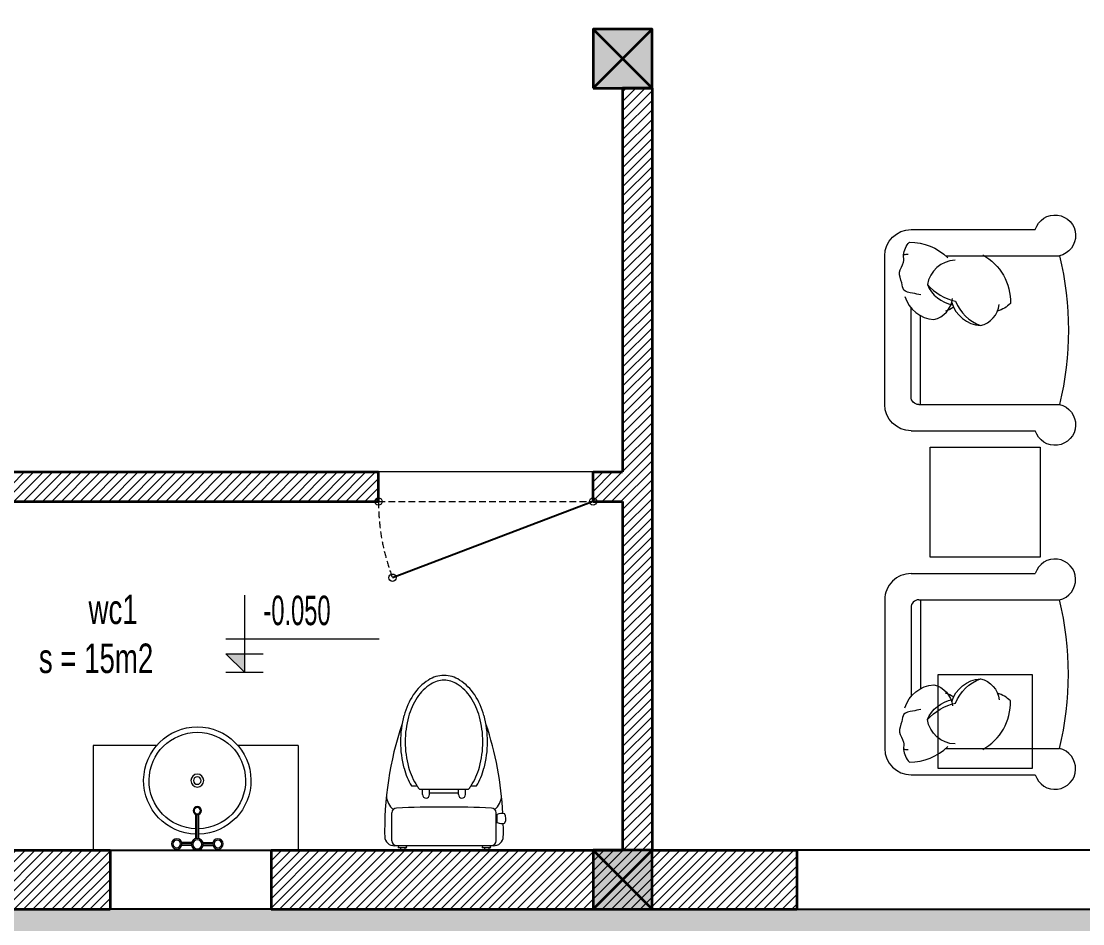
# Model space of a CAD drawing. Header units: inches. Extents: x 274208 to 641690, y -81912 to 129129.
# Drawn here: x 404859 to 408815, y 89667 to 93031 of the extents above; entities that cross this region are included whole.
import ezdxf
from ezdxf.enums import TextEntityAlignment as Align

# ---------------------------------------------------------------- set-up
doc = ezdxf.new("R2010")
doc.units = ezdxf.units.IN
doc.header["$MEASUREMENT"] = 0
doc.linetypes.add('HIDDEN', pattern=[0.375, 0.25, -0.125])
for name, color, linetype, lineweight in [('01.Cut', 255, 'Continuous', 35), ('02.Thay', 145, 'Continuous', 20), ('03.Manh', 251, 'Continuous', 13), ('05.Text', 253, 'Continuous', 18), ('06.betong', 2, 'Continuous', 35), ('08.Dim', 156, 'Continuous', 15), ('09.Hatch', 250, 'Continuous', 5), ('DIM', 252, 'Continuous', 20)]:
    doc.layers.add(name, color=color, linetype=linetype, lineweight=lineweight)
for name, color, linetype in [('3', 2, 'Continuous'), ('NET VUA', 143, 'Continuous'), ('text', 7, 'Continuous')]:
    doc.layers.add(name, color=color, linetype=linetype)
doc.styles.add('TT5_Text Dim', font='hoatbif.shx', dxfattribs={"width": 0.6})

# ---------------------------------------------------------------- blocks, each defined once
blk = doc.blocks.new('\xad3yjrtuktyl')
at = {"layer": '06.betong'}
blk.add_hatch(color=0, dxfattribs=at).paths.add_polyline_path([(-110, -110), (110, -110), (110, 110), (-110, 110)])
at = {"layer": '06.betong', "color": 0}
for p, q in [((-110, 110), (110, -110)), ((-110, -110), (110, 110))]:
    blk.add_line(p, q, dxfattribs=at)
blk.add_lwpolyline([(-110, -110), (110, -110), (110, 110), (-110, 110)], close=True, dxfattribs=at)
blk = doc.blocks.new('A$C7190720A')
for p, q in [((99.5, 239.7), (120.2, 239.7)), ((321.6, 239.7), (342.3, 239.7)), ((129.3, 227), (312.6, 227)), ((140.8, 207.4), (140.8, 227)), ((167.2, 207.4), (167.2, 227)), ((167.2, 213.8), (274.6, 213.8)), ((274.6, 207.4), (274.6, 227)), ((301, 207.4), (301, 227)), ((26.8, 35.1), (26.8, 139.7)), ((415, 35.1), (415, 139.7)), ((415, 133.3), (419.4, 133.3)), ((419.4, 103.3), (419.4, 133.3)), ((415, 103.3), (419.4, 103.3)), ((44.4, 17.5), (397.4, 17.5)), ((50.3, 10.4), (53.4, 17.5)), ((50.3, 10.4), (82.5, 10.4)), ((58.7, 10.4), (58.7, 0)), ((74.8, 10.4), (74.8, 0)), ((82.5, 10.4), (79.3, 17.5)), ((363.7, 10.4), (366.9, 17.5)), ((363.7, 10.4), (395.9, 10.4)), ((372.1, 10.4), (372.1, 0)), ((388.2, 10.4), (388.2, 0)), ((395.9, 10.4), (392.8, 17.5)), ((58.7, 0), (74.8, 0)), ((372.1, 0), (388.2, 0))]:
    blk.add_line(p, q)
for points in [[(312.6, 227, 0.021211), (320.9, 238.7, 0.079005), (353.1, 310, 0.066458), (365.6, 403.9, 0.066458), (353.1, 497.7, 0.079005), (320.9, 569, 0.107159), (269.7, 619.4, 0.141682), (220.9, 633.5, 0.141682), (172.1, 619.4, 0.107159), (120.9, 569, 0.079005), (88.7, 497.7, 0.066458), (76.2, 403.9, 0.066458), (88.7, 310, 0.079005), (120.9, 238.7, 0.021211), (129.3, 227, 0.00325)], [(440.6, 136.7, 0.068596), (377.1, 471.3, 0.068596)]]:
    blk.add_lwpolyline(points, format="xyb")
for centre, radius, start, end in [((262.7, 476), 187.3, 122.2565, 146.7221), ((220.9, 542.2), 109, 90, 122.2565), ((220.9, 542.2), 109, 57.7435, 90), ((179.1, 476), 187.3, 33.2779, 57.7435), ((329.1, 432.4), 266.6, 146.7221, 164.7912), ((112.7, 432.4), 266.6, 15.2088, 33.2779), ((434.1, 403.9), 375.5, 164.7912, 180), ((7.7, 403.9), 375.5, 360, 15.2088), ((1246.4, 73.7), 1246.8, 161.4068, 181.3856), ((434.1, 403.9), 375.5, 180, 195.2088), ((7.7, 403.9), 375.5, 344.7912, 360), ((329.1, 375.3), 266.6, 195.2088, 210.5699), ((112.7, 375.3), 266.6, 329.4301, 344.7912), ((79, 208.1), 73.2, 185.4963, 229.9324), ((154, 207.4), 13.2, 180, 360), ((287.8, 207.4), 13.2, 180, 360), ((362.8, 208.1), 73.2, 310.0676, 354.5037), ((220.9, -4242), 4402.9, 87.6937, 92.3063), ((44.4, 139.7), 17.6, 92.3063, 180), ((397.4, 139.7), 17.6, 360, 87.6937), ((438.6, 81.2), 55.5, 82.0944, 110.3166), ((419.4, 117.9), 32.6, 327.5287, 34.2772), ((438.6, 155.4), 55.5, 249.6834, 278.4939), ((-804.6, 73.7), 1246.8, 358.6144, 1.2036), ((36.2, 54.5), 37.8, 196.6963, 282.5249), ((405.6, 54.5), 37.8, 257.4751, 343.3037), ((44.4, 35.1), 17.6, 180, 270), ((397.4, 35.1), 17.6, 270, 360)]:
    blk.add_arc(centre, radius, start, end)
blk = doc.blocks.new('navabo')
at = {"layer": '03.Manh'}
for p, q in [((-21.8, 241.7), (-58.3, 241.7)), ((21.8, 241.7), (58.3, 241.7)), ((-21.1, 230.7), (-58.2, 230.7)), ((-22.2, 236.1), (-57.4, 236.1)), ((-5.4, 216), (-5.4, 126.6)), ((0, 215.3), (0, 127.6)), ((5.4, 216), (5.4, 126.6)), ((21.1, 230.7), (58.2, 230.7)), ((22.2, 236.1), (57.4, 236.1))]:
    blk.add_line(p, q, dxfattribs=at)
for centre, radius in [((-76.8, 236.1), 19.4), ((-76.8, 236.1), 14), ((0, 237.5), 22.2), ((0, 237.5), 16.8), ((76.8, 236.1), 19.4), ((76.8, 236.1), 14), ((0, 112.2), 15.4), ((0, 112.2), 12.1), ((0, 0), 24), ((0, 0), 14)]:
    blk.add_circle(centre, radius, dxfattribs=at)
for radius in [200, 180]:
    blk.add_arc((0, 0), radius, 91.5596, 88.4404, dxfattribs=at)
blk = doc.blocks.new('ƯERWERWE3')
at = {"layer": '02.Thay'}
for centre in [(458720.4, 76276.4), (459520.4, 76276.4), (458772.6, 75992.2)]:
    blk.add_circle(centre, 13.7, dxfattribs=at)
at = {"layer": '03.Manh', "linetype": 'HIDDEN', "ltscale": 100}
blk.add_line((458720.4, 76276.4), (459520.4, 76276.4), dxfattribs=at)
blk.add_arc((459520.4, 76276.4), 800, 180, 200.8049, dxfattribs=at)
at = {"layer": '3'}
blk.add_line((459520.4, 76276.4), (458772.6, 75992.2), dxfattribs=at)
blk = doc.blocks.new('sagsghsdfjh')
at = {"layer": '03.Manh'}
for p, q in [((-8.2, 456.8), (-572.4, 456.8)), ((-165.6, 337.6), (-681.9, 337.6)), ((111, -337.6), (111, 337.6)), ((-8.2, -302.3), (-8.2, 101.4)), ((-51.4, -337.6), (-51.4, 65.6)), ((-43.5, -337.6), (-681.9, -337.6)), ((-8.2, -456.8), (-572.4, -456.8))]:
    blk.add_line(p, q, dxfattribs=at)
for points in [[(26.3, 341.5, 0.165541), (-0.9, 399.4, 0.200231), (-174.9, 328.8, 0.121523)], [(-333.5, 341.9, 0.28094), (-459.3, 121.1, 0.121523), (-400.8, 86.5)], [(4.2, 344.1, -0.040542), (25.4, 341.6, -0.040542)], [(-208, 317, -0.356772), (-82.3, 206.5, -0.249542), (-196.2, 115.4, 9.61688)], [(-82.3, 206.5, -0.14773), (-210.5, 131.1, -0.213343), (-323.6, 20.6, -0.178662)], [(19.4, 152.2, -0.306663), (-111.4, 47.7, -0.30633), (-196.9, 143.2, 0.872847)], [(-192.8, 125.1, -0.306663), (-323.6, 20.6, -0.30633), (-409, 116.1, 0.872847)], [(-201.4, 103.6, 0.071865), (-164.6, 86.5, -7.115464)]]:
    blk.add_lwpolyline(points, format="xyb", dxfattribs=at)
for centre, radius, start, end in [((-661.8, 429.1), 93.7, 17.205, 257.5934), ((-8.2, 337.6), 119.2, 0, 90), ((691.2, 0), 1414, 166.1874, 193.8126), ((-43.5, -302.3), 35.3, 270, 0), ((-661.8, -429.1), 93.7, 102.4066, 342.795), ((-8.2, -337.6), 119.2, 270, 0)]:
    blk.add_arc(centre, radius, start, end, dxfattribs=at)
blk.add_open_spline([(-53.2, 159.9), (-40.9, 162.7), (-15.6, 168.5), (29.5, 174.6), (32.6, 221.3), (54.7, 263.5), (21.4, 302.5), (24.8, 330.1), (26.3, 341.5)], degree=3, knots=[0, 0, 0, 0, 39.458317, 80.605185, 114.650386, 164.438735, 212.716076, 246.054802, 246.054802, 246.054802, 246.054802], dxfattribs=at)
blk = doc.blocks.new('A$C4E7C6F34')
at = {"layer": 'DIM'}
blk.add_hatch(color=256, dxfattribs=at).paths.add_polyline_path([(-38.5, 0), (-38.5, 137.8), (-177.6, 137.8)])
for p, q in [((-38.5, 576), (-38.5, 0)), ((964.2, 247.8), (-177.6, 247.8)), ((-177.6, 137.8), (100.7, 137.8)), ((-177.6, 137.8), (-38.5, 0)), ((-177.6, 0), (100.6, 0))]:
    blk.add_line(p, q, dxfattribs=at)
at = {"layer": 'text', "style": 'TT5_Text Dim', "flags": 8}
blk.add_attdef('%%P0.000', text='', height=220, dxfattribs=at).set_placement((102.4, 461.3), align=Align.MIDDLE_LEFT)
blk = doc.blocks.new('mb')
at = {"layer": '09.Hatch'}
h = blk.add_hatch(dxfattribs=at)
h.set_pattern_fill('ANSI31', color=256, scale=200)
h.set_pattern_definition([(45, (366040.398, 93497.585), (-17.67767, 17.67767), [])])
h.paths.add_polyline_path([(366040.4, 100497.6), (366040.4, 99677.6), (366260.4, 99677.6), (366260.4, 100277.6), (369800.4, 100277.6), (376100.4, 100277.6), (376100.4, 100027.6), (376320.4, 100027.6), (376320.4, 100277.6), (377320.4, 100277.6), (378040.4, 100277.6), (378040.4, 100497.6), (369800.4, 100497.6)])
h.paths.add_polyline_path([(366040.4, 93497.6), (367860.4, 93497.6), (367860.4, 93717.6), (366260.4, 93717.6), (366260.4, 96667.6), (369910.4, 96667.6), (369910.4, 96447.6), (370020.4, 96447.6), (370020.4, 96777.6), (366260.4, 96777.6), (366260.4, 96887.6), (366040.4, 96887.6)])
h.paths.add_polyline_path([(369910.4, 93717.6), (369160.4, 93717.6), (369160.4, 93497.6), (371020.4, 93497.6), (371020.4, 93717.6), (370020.4, 93717.6), (370020.4, 95017.6), (372020.4, 95017.6), (372020.4, 95127.6), (370020.4, 95127.6), (370020.4, 95517.6), (369910.4, 95517.6)])
h.paths.add_polyline_path([(373580.4, 93497.6), (373580.4, 93717.6), (373040.4, 93717.6), (373040.4, 96557.6), (372930.4, 96557.6), (372930.4, 95127.6), (372820.4, 95127.6), (372820.4, 95017.6), (372930.4, 95017.6), (372930.4, 93717.6), (371620.4, 93717.6), (371620.4, 93497.6)])
h.paths.add_polyline_path([(377540.4, 93497.6), (378340.4, 93497.6), (378340.4, 93717.6), (377540.4, 93717.6), (377540.4, 94447.6), (377320.4, 94447.6), (377320.4, 93717.6), (376780.4, 93717.6), (376780.4, 93497.6)])
h.paths.add_polyline_path([(377320.4, 96557.6), (377320.4, 96047.6), (377540.4, 96047.6), (377540.4, 96777.6), (376320.4, 96777.6), (376320.4, 97027.6), (376100.4, 97027.6), (376100.4, 96557.6)])
at = {"layer": '01.Cut'}
for p, q in [((372930.4, 96557.6), (372930.4, 95127.6)), ((373040.4, 96557.6), (372930.4, 96557.6)), ((373040.4, 96557.6), (373040.4, 93717.6)), ((370020.4, 95127.6), (372020.4, 95127.6)), ((372020.4, 95017.6), (372020.4, 95127.6)), ((372820.4, 95127.6), (372930.4, 95127.6)), ((372820.4, 95017.6), (372820.4, 95127.6)), ((370020.4, 95017.6), (372020.4, 95017.6)), ((372820.4, 95017.6), (372930.4, 95017.6)), ((372930.4, 95017.6), (372930.4, 93717.6)), ((370020.4, 93717.6), (371020.4, 93717.6)), ((371020.4, 93717.6), (371020.4, 93497.6)), ((371620.4, 93717.6), (372930.4, 93717.6)), ((371620.4, 93717.6), (371620.4, 93497.6)), ((373040.4, 93717.6), (373580.4, 93717.6)), ((373580.4, 93717.6), (373580.4, 93497.6))]:
    blk.add_line(p, q, dxfattribs=at)
for points in [[(369160.4, 93497.6), (371020.4, 93497.6)], [(371620.4, 93497.6), (373580.4, 93497.6)]]:
    blk.add_lwpolyline(points, dxfattribs=at)
at = {"layer": '03.Manh'}
for p, q in [((372820.4, 95127.6), (372020.4, 95127.6)), ((371193.6, 94107.6), (370956.9, 94107.6)), ((370956.9, 94107.6), (370956.9, 93717.6)), ((371721.7, 94107.6), (371497, 94107.6)), ((371721.7, 94107.6), (371721.7, 93717.6))]:
    blk.add_line(p, q, dxfattribs=at)
at = {"layer": '09.Hatch', "ltscale": 200}
for points in [[(374486.8, 94809.9), (374076.8, 94809.9), (374076.8, 95219.9), (374486.8, 95219.9)], [(374456.8, 94022.7), (374106.8, 94022.7), (374106.8, 94372.7), (374456.8, 94372.7)]]:
    blk.add_lwpolyline(points, close=True, dxfattribs=at)
at = {"layer": 'NET VUA'}
for points in [[(371620.4, 93497.6), (371020.4, 93497.6), (371020.4, 93717.6), (371620.4, 93717.6)], [(373580.4, 93497.6), (376780.4, 93497.6), (376780.4, 93717.6), (373580.4, 93717.6)]]:
    blk.add_lwpolyline(points, close=True, dxfattribs=at)
at = {"layer": '01.Cut'}
for name, p in [('\xad3yjrtuktyl', (372930.4, 96667.6)), ('ƯERWERWE3', (-86700, 18741.2)), ('\xad3yjrtuktyl', (372930.4, 93607.6))]:
    blk.add_blockref(name, p, dxfattribs=at)
at = {"layer": '01.Cut', "xscale": -0.821008135141131, "yscale": 0.821008135141131, "zscale": 0.821008135141131}
blk.add_blockref('sagsghsdfjh', (373998.9, 95656.1), dxfattribs=at)
at = {"layer": '01.Cut', "xscale": 0.821008135141131, "yscale": 0.821008135141131, "zscale": 0.821008135141131, "rotation": 179.9999999999999}
blk.add_blockref('sagsghsdfjh', (373998.9, 94373.8), dxfattribs=at)
at = {"layer": '03.Manh'}
blk.add_blockref('A$C7190720A', (372043.9, 93717.6), dxfattribs=at)
at = {"layer": '03.Manh', "xscale": -1, "rotation": 180}
blk.add_blockref('navabo', (371345.3, 93977.2), dxfattribs=at)
at = {"layer": '08.Dim'}
ref = blk.add_blockref('A$C4E7C6F34', (371540.6, 94380.8), dxfattribs=dict(at, xscale=0.5, yscale=0.5, zscale=0.5))
ref.add_attrib('%%P0.000', '-0.050', dxfattribs={"layer": 'text', "height": 110, "style": 'TT5_Text Dim', "width": 0.6, "flags": 8}).set_placement((371591.8, 94611.5), align=Align.MIDDLE_LEFT)
at = {"layer": '05.Text', "style": 'TT5_Text Dim', "width": 0.7}
for s, p in [('wc1', (370939.9, 94560.6)), ('s = 15m2', (370754.7, 94378))]:
    blk.add_text(s, height=110, dxfattribs=at).set_placement(p)

msp = doc.modelspace()

# ---------------------------------------------------------------- hatches: boundary and pattern name
at = {"layer": '03.Manh'}
h = msp.add_hatch(dxfattribs=at)
h.set_pattern_fill('AR-B88', color=256, scale=10, angle=45, style=0)
h.set_pattern_definition([(45, (-1350.81, 0), (-56.568542, 56.568542), []), (135, (-1350.81, 0), (-84.8528137, 28.2842712), [80, -80])])
h.paths.add_polyline_path([(411910, 88621), (411258.4, 88621), (411251.1, 88674.5), (411223.4, 88664.4), (411204.4, 88686.7), (411170.8, 88621), (408407.1, 88621), (408399.8, 88674.5), (408372.1, 88664.4), (408353.1, 88686.7), (408319.5, 88621), (405575.7, 88621), (405568.4, 88674.5), (405540.7, 88664.4), (405521.7, 88686.7), (405488.1, 88621), (402785.4, 88621), (402778.1, 88674.5), (402750.4, 88664.4), (402731.4, 88686.7), (402697.8, 88621), (400210, 88621), (400210, 89721), (400430, 89721), (404270, 89721), (404490, 89721), (411910, 89721)])
h.paths.add_polyline_path([(406745.6, 88925.6), (407345.6, 88925.6), (407345.6, 89525.6), (406745.6, 89525.6)], flags=16)
h.paths.add_polyline_path([(406633.4, 88925.6), (406633.4, 89525.6), (406033.4, 89525.6), (406033.4, 88925.6)], flags=16)
h.paths.add_polyline_path([(407457.9, 88925.6), (408057.9, 88925.6), (408057.9, 89525.6), (407457.9, 89525.6)], flags=16)
h.paths.add_polyline_path([(405921.1, 88925.6), (405921.1, 89525.6), (405321.1, 89525.6), (405321.1, 88925.6)], flags=16)
h.paths.add_polyline_path([(408170.1, 88925.6), (408770.1, 88925.6), (408770.1, 89525.6), (408170.1, 89525.6)], flags=16)
h.paths.add_polyline_path([(405208.9, 88925.6), (405208.9, 89525.6), (404608.9, 89525.6), (404608.9, 88925.6)], flags=16)
h.paths.add_polyline_path([(408882.4, 88925.6), (409482.4, 88925.6), (409482.4, 89525.6), (408882.4, 89525.6)], flags=16)
h.paths.add_polyline_path([(404496.6, 88925.6), (404496.6, 89525.6), (403896.6, 89525.6), (403896.6, 88925.6)], flags=16)
h.paths.add_polyline_path([(409594.7, 88925.6), (410194.7, 88925.6), (410194.7, 89525.6), (409594.7, 89525.6)], flags=16)
h.paths.add_polyline_path([(403784.3, 88925.6), (403784.3, 89525.6), (403184.3, 89525.6), (403184.3, 88925.6)], flags=16)
h.paths.add_polyline_path([(410306.9, 88925.6), (410906.9, 88925.6), (410906.9, 89525.6), (410306.9, 89525.6)], flags=16)
h.paths.add_polyline_path([(403072.1, 88925.6), (403072.1, 89525.6), (402472.1, 89525.6), (402472.1, 88925.6)], flags=16)
h.paths.add_polyline_path([(411019.2, 88925.6), (411619.2, 88925.6), (411619.2, 89525.6), (411019.2, 89525.6)], flags=16)
h.paths.add_polyline_path([(402359.8, 88925.6), (402359.8, 89525.6), (401759.8, 89525.6), (401759.8, 88925.6)], flags=16)
h.paths.add_polyline_path([(411731.4, 88925.6), (411731.4, 89525.6)], flags=16)
h.paths.add_polyline_path([(401647.6, 88925.6), (401647.6, 89525.6), (401047.6, 89525.6), (401047.6, 88925.6)], flags=16)
h.paths.add_polyline_path([(400935.3, 88925.6), (400935.3, 89525.6), (400335.3, 89525.6), (400335.3, 88925.6)], flags=16)

# ---------------------------------------------------------------- next in the draw order: block references
at = {"layer": '08.Dim'}
msp.add_blockref('mb', (34169.6, -3776.6), dxfattribs=at)

doc.saveas('drawing.dxf')
